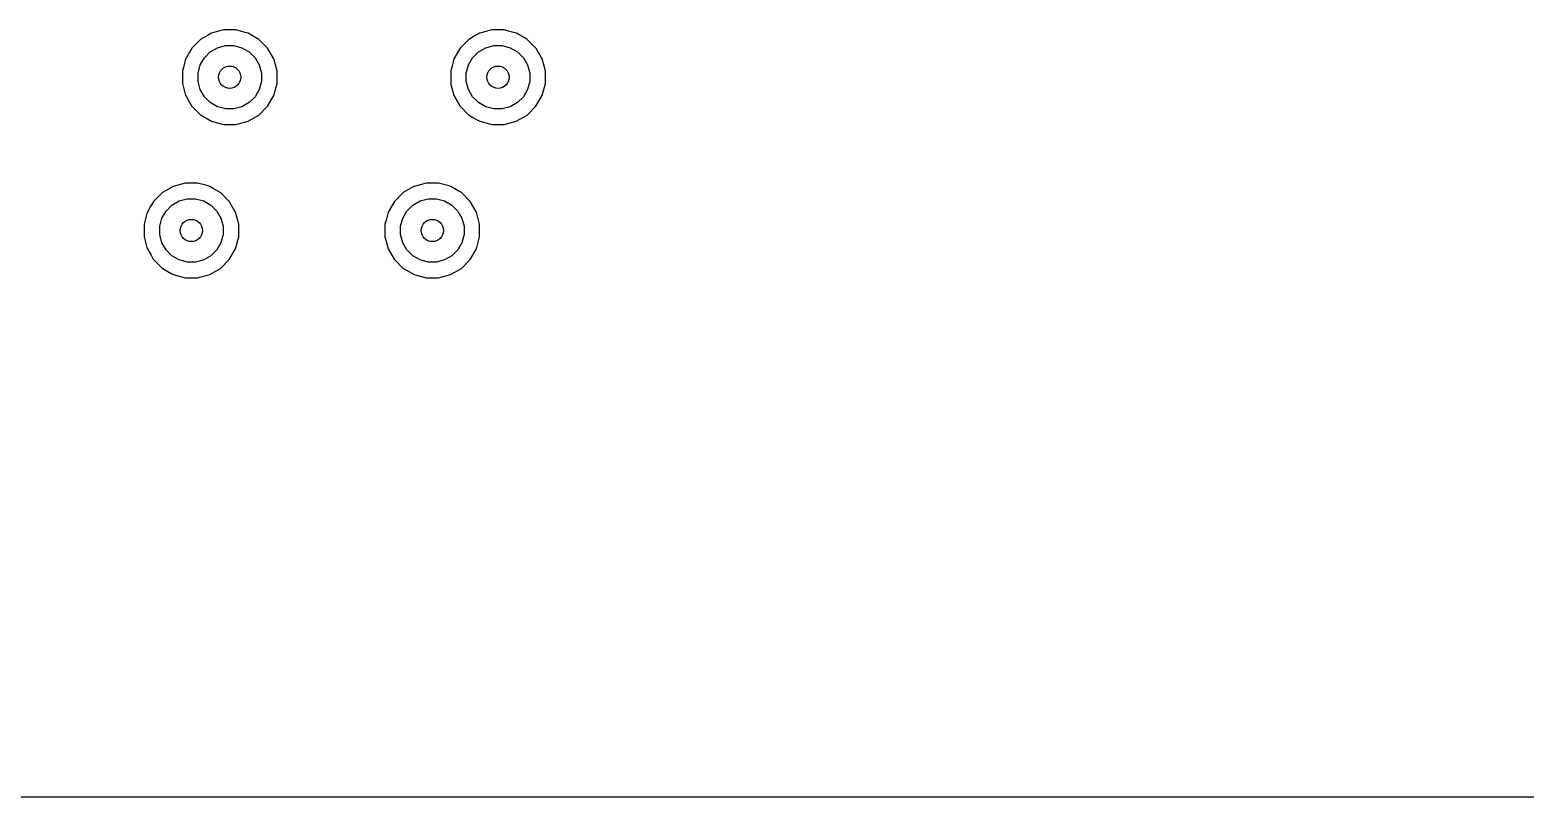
# Model space of a CAD drawing. Header units: inches. Extents: x 5.14 to 7.4, y -4.57 to -3.18.
# Drawn here: x 6.327 to 6.865, y -4.566 to -4.29 of the extents above; entities that cross this region are included whole.
import ezdxf

# ---------------------------------------------------------------- set-up
doc = ezdxf.new("R2010")
doc.units = ezdxf.units.IN
doc.header["$MEASUREMENT"] = 0
doc.layers.add('In2.Cu', color=33, linetype='CONTINUOUS', true_color=0xce7d2c)

msp = doc.modelspace()

# ---------------------------------------------------------------- linework, layer by layer
at = {"layer": 'In2.Cu', "linetype": 'CONTINUOUS'}
for p, q in [((6.39689, -4.28973), (6.39506, -4.29022)), ((6.40137, -4.28973), (6.39689, -4.28973)), ((6.39689, -4.28973), (6.39689, -4.28973)), ((6.40426, -4.29051), (6.40137, -4.28973)), ((6.40137, -4.28973), (6.40137, -4.28973)), ((6.49335, -4.28973), (6.49119, -4.29031)), ((6.49783, -4.28973), (6.49335, -4.28973)), ((6.49335, -4.28973), (6.49335, -4.28973)), ((6.50072, -4.29051), (6.49783, -4.28973)), ((6.49783, -4.28973), (6.49783, -4.28973)), ((6.38868, -4.29313), (6.38552, -4.2963)), ((6.39108, -4.29175), (6.38868, -4.29313)), ((6.38868, -4.29313), (6.38868, -4.29313)), ((6.38868, -4.29313), (6.38868, -4.29313)), ((6.38868, -4.29313), (6.38868, -4.29313)), ((6.39253, -4.29091), (6.39108, -4.29175)), ((6.39256, -4.29089), (6.39253, -4.29091)), ((6.39506, -4.29022), (6.39256, -4.29089)), ((6.39256, -4.29089), (6.39256, -4.29089)), ((6.39473, -4.29613), (6.39763, -4.29535)), ((6.39763, -4.29535), (6.40064, -4.29535)), ((6.40064, -4.29535), (6.40353, -4.29613)), ((6.40518, -4.29075), (6.40426, -4.29051)), ((6.40426, -4.29051), (6.40426, -4.29051)), ((6.4057, -4.29089), (6.40518, -4.29075)), ((6.40571, -4.29089), (6.4057, -4.29089)), ((6.4057, -4.29089), (6.4057, -4.29089)), ((6.40574, -4.29091), (6.40571, -4.29089)), ((6.40816, -4.29231), (6.40574, -4.29091)), ((6.40958, -4.29313), (6.40816, -4.29231)), ((6.41275, -4.2963), (6.40958, -4.29313)), ((6.40958, -4.29313), (6.40958, -4.29313)), ((6.40958, -4.29313), (6.40958, -4.29313)), ((6.40958, -4.29313), (6.40958, -4.29313)), ((6.40958, -4.29313), (6.40958, -4.29313)), ((6.48514, -4.29313), (6.48197, -4.2963)), ((6.48703, -4.29204), (6.48514, -4.29313)), ((6.48514, -4.29313), (6.48514, -4.29313)), ((6.48514, -4.29313), (6.48514, -4.29313)), ((6.48514, -4.29313), (6.48514, -4.29313)), ((6.48899, -4.29091), (6.48703, -4.29204)), ((6.48902, -4.29089), (6.48899, -4.29091)), ((6.49119, -4.29031), (6.48902, -4.29089)), ((6.48902, -4.29089), (6.48902, -4.29089)), ((6.48902, -4.29089), (6.48902, -4.29089)), ((6.48902, -4.29089), (6.48902, -4.29089)), ((6.48902, -4.29089), (6.48902, -4.29089)), ((6.49119, -4.29031), (6.49119, -4.29031)), ((6.49119, -4.29613), (6.49409, -4.29535)), ((6.49409, -4.29535), (6.49709, -4.29535)), ((6.49709, -4.29535), (6.49999, -4.29613)), ((6.50163, -4.29075), (6.50072, -4.29051)), ((6.50072, -4.29051), (6.50072, -4.29051)), ((6.50216, -4.29089), (6.50163, -4.29075)), ((6.50219, -4.29091), (6.50216, -4.29089)), ((6.50216, -4.29089), (6.50216, -4.29089)), ((6.50216, -4.29089), (6.50216, -4.29089)), ((6.50364, -4.29175), (6.50219, -4.29091)), ((6.50591, -4.29306), (6.50364, -4.29175)), ((6.50602, -4.29311), (6.50591, -4.29306)), ((6.50604, -4.29313), (6.50602, -4.29311)), ((6.50921, -4.2963), (6.50604, -4.29313)), ((6.38327, -4.30018), (6.38259, -4.30272)), ((6.3836, -4.29962), (6.38327, -4.30018)), ((6.38327, -4.30018), (6.38327, -4.30018)), ((6.38466, -4.29778), (6.3836, -4.29962)), ((6.3836, -4.29962), (6.3836, -4.29962)), ((6.38551, -4.2963), (6.38466, -4.29778)), ((6.38552, -4.2963), (6.38551, -4.2963)), ((6.38551, -4.2963), (6.38551, -4.2963)), ((6.38551, -4.2963), (6.38551, -4.2963)), ((6.38552, -4.2963), (6.38552, -4.2963)), ((6.38851, -4.30235), (6.39001, -4.29975)), ((6.39001, -4.29975), (6.39213, -4.29763)), ((6.39213, -4.29763), (6.39473, -4.29613)), ((6.40353, -4.29613), (6.40613, -4.29763)), ((6.40613, -4.29763), (6.40826, -4.29975)), ((6.40826, -4.29975), (6.40976, -4.30235)), ((6.41417, -4.29876), (6.41275, -4.2963)), ((6.41275, -4.2963), (6.41275, -4.2963)), ((6.41275, -4.2963), (6.41275, -4.2963)), ((6.41499, -4.30018), (6.41417, -4.29876)), ((6.41417, -4.29876), (6.41417, -4.29876)), ((6.41615, -4.30451), (6.41499, -4.30018)), ((6.47973, -4.30018), (6.47905, -4.30272)), ((6.47975, -4.30015), (6.47973, -4.30018)), ((6.47973, -4.30018), (6.47973, -4.30018)), ((6.48127, -4.29752), (6.47975, -4.30015)), ((6.48197, -4.2963), (6.48127, -4.29752)), ((6.48197, -4.2963), (6.48197, -4.2963)), ((6.48197, -4.2963), (6.48197, -4.2963)), ((6.48197, -4.2963), (6.48197, -4.2963)), ((6.48197, -4.2963), (6.48197, -4.2963)), ((6.48497, -4.30235), (6.48647, -4.29975)), ((6.48647, -4.29975), (6.48859, -4.29763)), ((6.48859, -4.29763), (6.49119, -4.29613)), ((6.49999, -4.29613), (6.50259, -4.29763)), ((6.50259, -4.29763), (6.50471, -4.29975)), ((6.50471, -4.29975), (6.50622, -4.30235)), ((6.50923, -4.29632), (6.50921, -4.2963)), ((6.50928, -4.29643), (6.50923, -4.29632)), ((6.51106, -4.29951), (6.50928, -4.29643)), ((6.51145, -4.30018), (6.51106, -4.29951)), ((6.51261, -4.30451), (6.51145, -4.30018)), ((6.51145, -4.30018), (6.51145, -4.30018)), ((6.51145, -4.30018), (6.51145, -4.30018)), ((6.38259, -4.30272), (6.38211, -4.30451)), ((6.38211, -4.30451), (6.38211, -4.30899)), ((6.38773, -4.30525), (6.38851, -4.30235)), ((6.38773, -4.30825), (6.38773, -4.30525)), ((6.40976, -4.30235), (6.41054, -4.30525)), ((6.41054, -4.30525), (6.41054, -4.30825)), ((6.41615, -4.30899), (6.41615, -4.30451)), ((6.41615, -4.30451), (6.41615, -4.30451)), ((6.47905, -4.30272), (6.47857, -4.30451)), ((6.47857, -4.30451), (6.47857, -4.30899)), ((6.47857, -4.30451), (6.47857, -4.30451)), ((6.47905, -4.30272), (6.47905, -4.30272)), ((6.48419, -4.30525), (6.48497, -4.30235)), ((6.48419, -4.30825), (6.48419, -4.30525)), ((6.50622, -4.30235), (6.50699, -4.30525)), ((6.50699, -4.30525), (6.50699, -4.30825)), ((6.51261, -4.30899), (6.51261, -4.30451)), ((6.38211, -4.30899), (6.38289, -4.31188)), ((6.38851, -4.31115), (6.38773, -4.30825)), ((6.39001, -4.31375), (6.38851, -4.31115)), ((6.40976, -4.31115), (6.40826, -4.31375)), ((6.41054, -4.30825), (6.40976, -4.31115)), ((6.41499, -4.31332), (6.41615, -4.30899)), ((6.47857, -4.30899), (6.47865, -4.3093)), ((6.47865, -4.3093), (6.47866, -4.30933)), ((6.47866, -4.30933), (6.47866, -4.30933)), ((6.47866, -4.30933), (6.47866, -4.30933)), ((6.47866, -4.30933), (6.47973, -4.31332)), ((6.48497, -4.31115), (6.48419, -4.30825)), ((6.48647, -4.31375), (6.48497, -4.31115)), ((6.50622, -4.31115), (6.50471, -4.31375)), ((6.50699, -4.30825), (6.50622, -4.31115)), ((6.51145, -4.31332), (6.51261, -4.30899)), ((6.38289, -4.31188), (6.38327, -4.31332)), ((6.38327, -4.31332), (6.38327, -4.31332)), ((6.38327, -4.31332), (6.38328, -4.31332)), ((6.38328, -4.31332), (6.38329, -4.31336)), ((6.38329, -4.31336), (6.38544, -4.31708)), ((6.39213, -4.31588), (6.39001, -4.31375)), ((6.39473, -4.31738), (6.39213, -4.31588)), ((6.40613, -4.31588), (6.40353, -4.31738)), ((6.40826, -4.31375), (6.40613, -4.31588)), ((6.41275, -4.3172), (6.41499, -4.31332)), ((6.47973, -4.31332), (6.47973, -4.31332)), ((6.47973, -4.31332), (6.47975, -4.31335)), ((6.47975, -4.31335), (6.48055, -4.31474)), ((6.48055, -4.31474), (6.4819, -4.31708)), ((6.48859, -4.31588), (6.48647, -4.31375)), ((6.49119, -4.31738), (6.48859, -4.31588)), ((6.50259, -4.31588), (6.49999, -4.31738)), ((6.50471, -4.31375), (6.50259, -4.31588)), ((6.50921, -4.3172), (6.51145, -4.31332)), ((6.38544, -4.31708), (6.3855, -4.31718)), ((6.3855, -4.31718), (6.38551, -4.3172)), ((6.38551, -4.3172), (6.38869, -4.32037)), ((6.38869, -4.32037), (6.38871, -4.32039)), ((6.38871, -4.32039), (6.38881, -4.32044)), ((6.38881, -4.32044), (6.39256, -4.32261)), ((6.39763, -4.31815), (6.39473, -4.31738)), ((6.40064, -4.31815), (6.39763, -4.31815)), ((6.40353, -4.31738), (6.40064, -4.31815)), ((6.4057, -4.32261), (6.40958, -4.32037)), ((6.40958, -4.32037), (6.41275, -4.3172)), ((6.4819, -4.31708), (6.48195, -4.31718)), ((6.48195, -4.31718), (6.48197, -4.3172)), ((6.48197, -4.3172), (6.48514, -4.32037)), ((6.48514, -4.32037), (6.48516, -4.32039)), ((6.48516, -4.32039), (6.48527, -4.32044)), ((6.48527, -4.32044), (6.48656, -4.32119)), ((6.48656, -4.32119), (6.48786, -4.32194)), ((6.48786, -4.32194), (6.48786, -4.32194)), ((6.48786, -4.32194), (6.48902, -4.32261)), ((6.49409, -4.31815), (6.49119, -4.31738)), ((6.49709, -4.31815), (6.49409, -4.31815)), ((6.49999, -4.31738), (6.49709, -4.31815)), ((6.50216, -4.32261), (6.50604, -4.32037)), ((6.50604, -4.32037), (6.50921, -4.3172)), ((6.39256, -4.32261), (6.39256, -4.32261)), ((6.39256, -4.32261), (6.39256, -4.32261)), ((6.39256, -4.32261), (6.39689, -4.32377)), ((6.39689, -4.32377), (6.39689, -4.32377)), ((6.39689, -4.32377), (6.40137, -4.32377)), ((6.40137, -4.32377), (6.4057, -4.32261)), ((6.40137, -4.32377), (6.40137, -4.32377)), ((6.48902, -4.32261), (6.49335, -4.32377)), ((6.49335, -4.32377), (6.49335, -4.32377)), ((6.49335, -4.32377), (6.49783, -4.32377)), ((6.49783, -4.32377), (6.50216, -4.32261)), ((6.49783, -4.32377), (6.49783, -4.32377)), ((6.3749, -4.34825), (6.37174, -4.35142)), ((6.37754, -4.34673), (6.3749, -4.34825)), ((6.3749, -4.34825), (6.3749, -4.34825)), ((6.3749, -4.34825), (6.3749, -4.34825)), ((6.37875, -4.34603), (6.37754, -4.34673)), ((6.37878, -4.34601), (6.37875, -4.34603)), ((6.37878, -4.34601), (6.37878, -4.34601)), ((6.38095, -4.34543), (6.37878, -4.34601)), ((6.37878, -4.34601), (6.37878, -4.34601)), ((6.37878, -4.34601), (6.37878, -4.34601)), ((6.37878, -4.34601), (6.37878, -4.34601)), ((6.38311, -4.34485), (6.38095, -4.34543)), ((6.38095, -4.34543), (6.38095, -4.34543)), ((6.3876, -4.34485), (6.38311, -4.34485)), ((6.38311, -4.34485), (6.38311, -4.34485)), ((6.39048, -4.34562), (6.3876, -4.34485)), ((6.3876, -4.34485), (6.3876, -4.34485)), ((6.3914, -4.34587), (6.39048, -4.34562)), ((6.39048, -4.34562), (6.39048, -4.34562)), ((6.39192, -4.34601), (6.3914, -4.34587)), ((6.39193, -4.34601), (6.39192, -4.34601)), ((6.39192, -4.34601), (6.39192, -4.34601)), ((6.39196, -4.34603), (6.39193, -4.34601)), ((6.39317, -4.34673), (6.39196, -4.34603)), ((6.39568, -4.34818), (6.39317, -4.34673)), ((6.39578, -4.34823), (6.39568, -4.34818)), ((6.3958, -4.34825), (6.39578, -4.34823)), ((6.39898, -4.35142), (6.3958, -4.34825)), ((6.46152, -4.34825), (6.45835, -4.35142)), ((6.46341, -4.34716), (6.46152, -4.34825)), ((6.46152, -4.34825), (6.46152, -4.34825)), ((6.46152, -4.34825), (6.46152, -4.34825)), ((6.46152, -4.34825), (6.46152, -4.34825)), ((6.46536, -4.34603), (6.46341, -4.34716)), ((6.4654, -4.34601), (6.46536, -4.34603)), ((6.46756, -4.34543), (6.4654, -4.34601)), ((6.4654, -4.34601), (6.4654, -4.34601)), ((6.4654, -4.34601), (6.4654, -4.34601)), ((6.4654, -4.34601), (6.4654, -4.34601)), ((6.4654, -4.34601), (6.4654, -4.34601)), ((6.46973, -4.34485), (6.46756, -4.34543)), ((6.46756, -4.34543), (6.46756, -4.34543)), ((6.47421, -4.34485), (6.46973, -4.34485)), ((6.46973, -4.34485), (6.46973, -4.34485)), ((6.4771, -4.34562), (6.47421, -4.34485)), ((6.47421, -4.34485), (6.47421, -4.34485)), ((6.47801, -4.34587), (6.4771, -4.34562)), ((6.4771, -4.34562), (6.4771, -4.34562)), ((6.47854, -4.34601), (6.47801, -4.34587)), ((6.47857, -4.34603), (6.47854, -4.34601)), ((6.47854, -4.34601), (6.47854, -4.34601)), ((6.47854, -4.34601), (6.47854, -4.34601)), ((6.48127, -4.34759), (6.47857, -4.34603)), ((6.48242, -4.34825), (6.48127, -4.34759)), ((6.48559, -4.35142), (6.48242, -4.34825)), ((6.48242, -4.34825), (6.48242, -4.34825)), ((6.48242, -4.34825), (6.48242, -4.34825)), ((6.48242, -4.34825), (6.48242, -4.34825)), ((6.48242, -4.34825), (6.48242, -4.34825)), ((6.37065, -4.3533), (6.36951, -4.35527)), ((6.37174, -4.35142), (6.37065, -4.3533)), ((6.37174, -4.35142), (6.37174, -4.35142)), ((6.37174, -4.35142), (6.37174, -4.35142)), ((6.37174, -4.35142), (6.37174, -4.35142)), ((6.37174, -4.35142), (6.37174, -4.35142)), ((6.37623, -4.35487), (6.37835, -4.35275)), ((6.37835, -4.35275), (6.38095, -4.35125)), ((6.38095, -4.35125), (6.38385, -4.35047)), ((6.38385, -4.35047), (6.38686, -4.35047)), ((6.38686, -4.35047), (6.38976, -4.35125)), ((6.38976, -4.35125), (6.39236, -4.35275)), ((6.39236, -4.35275), (6.39448, -4.35487)), ((6.39899, -4.35144), (6.39898, -4.35142)), ((6.39905, -4.35155), (6.39899, -4.35144)), ((6.40062, -4.35427), (6.39905, -4.35155)), ((6.40121, -4.3553), (6.40062, -4.35427)), ((6.40062, -4.35427), (6.40062, -4.35427)), ((6.45726, -4.3533), (6.45643, -4.35474)), ((6.45835, -4.35142), (6.45726, -4.3533)), ((6.45835, -4.35142), (6.45835, -4.35142)), ((6.45835, -4.35142), (6.45835, -4.35142)), ((6.45835, -4.35142), (6.45835, -4.35142)), ((6.45835, -4.35142), (6.45835, -4.35142)), ((6.46285, -4.35487), (6.46497, -4.35275)), ((6.46497, -4.35275), (6.46757, -4.35125)), ((6.46757, -4.35125), (6.47047, -4.35047)), ((6.47047, -4.35047), (6.47347, -4.35047)), ((6.47347, -4.35047), (6.47637, -4.35125)), ((6.47637, -4.35125), (6.47897, -4.35275)), ((6.47897, -4.35275), (6.48109, -4.35487)), ((6.48723, -4.35427), (6.48559, -4.35142)), ((6.48559, -4.35142), (6.48559, -4.35142)), ((6.48559, -4.35142), (6.48559, -4.35142)), ((6.48559, -4.35142), (6.48559, -4.35142)), ((6.48783, -4.3553), (6.48723, -4.35427)), ((6.36872, -4.35819), (6.36833, -4.35963)), ((6.36833, -4.35963), (6.36833, -4.36411)), ((6.36949, -4.3553), (6.36872, -4.35819)), ((6.36872, -4.35819), (6.36872, -4.35819)), ((6.36872, -4.35819), (6.36872, -4.35819)), ((6.3695, -4.3553), (6.36949, -4.3553)), ((6.36949, -4.3553), (6.36949, -4.3553)), ((6.36951, -4.35527), (6.3695, -4.3553)), ((6.37395, -4.36037), (6.37473, -4.35747)), ((6.37473, -4.35747), (6.37623, -4.35487)), ((6.39448, -4.35487), (6.39598, -4.35747)), ((6.39598, -4.35747), (6.39676, -4.36037)), ((6.40237, -4.35963), (6.40121, -4.3553)), ((6.40237, -4.36411), (6.40237, -4.35963)), ((6.40237, -4.35963), (6.40237, -4.35963)), ((6.45534, -4.35819), (6.45495, -4.35963)), ((6.45495, -4.35963), (6.45495, -4.35999)), ((6.45611, -4.3553), (6.45534, -4.35819)), ((6.45643, -4.35474), (6.45611, -4.3553)), ((6.45611, -4.3553), (6.45611, -4.3553)), ((6.45643, -4.35474), (6.45643, -4.35474)), ((6.46057, -4.36037), (6.46134, -4.35747)), ((6.46134, -4.35747), (6.46285, -4.35487)), ((6.48109, -4.35487), (6.48259, -4.35747)), ((6.48259, -4.35747), (6.48337, -4.36037)), ((6.48899, -4.35963), (6.48783, -4.3553)), ((6.48899, -4.36411), (6.48899, -4.35963)), ((6.36833, -4.36411), (6.36911, -4.367)), ((6.37395, -4.36337), (6.37395, -4.36037)), ((6.37473, -4.36627), (6.37395, -4.36337)), ((6.39676, -4.36337), (6.39598, -4.36627)), ((6.39676, -4.36037), (6.39676, -4.36337)), ((6.40121, -4.36844), (6.40237, -4.36411)), ((6.45495, -4.35999), (6.45495, -4.36411)), ((6.45495, -4.36411), (6.45572, -4.367)), ((6.46057, -4.36337), (6.46057, -4.36037)), ((6.46134, -4.36627), (6.46057, -4.36337)), ((6.48337, -4.36337), (6.48259, -4.36627)), ((6.48337, -4.36037), (6.48337, -4.36337)), ((6.48783, -4.36844), (6.48899, -4.36411)), ((6.36911, -4.367), (6.36949, -4.36844)), ((6.36949, -4.36844), (6.3695, -4.36844)), ((6.3695, -4.36844), (6.36951, -4.36847)), ((6.36951, -4.36847), (6.37086, -4.3708)), ((6.37623, -4.36887), (6.37473, -4.36627)), ((6.37835, -4.37099), (6.37623, -4.36887)), ((6.39448, -4.36887), (6.39236, -4.37099)), ((6.39598, -4.36627), (6.39448, -4.36887)), ((6.39897, -4.37232), (6.40121, -4.36844)), ((6.45572, -4.367), (6.45576, -4.36714)), ((6.45576, -4.36714), (6.45611, -4.36844)), ((6.45611, -4.36844), (6.45611, -4.36844)), ((6.45611, -4.36844), (6.45611, -4.36844)), ((6.45611, -4.36844), (6.45613, -4.36847)), ((6.45613, -4.36847), (6.45828, -4.37219)), ((6.46285, -4.36887), (6.46134, -4.36627)), ((6.46497, -4.37099), (6.46285, -4.36887)), ((6.48109, -4.36887), (6.47897, -4.37099)), ((6.48259, -4.36627), (6.48109, -4.36887)), ((6.48559, -4.37232), (6.48783, -4.36844)), ((6.37086, -4.3708), (6.37166, -4.37219)), ((6.37166, -4.37219), (6.37172, -4.3723)), ((6.37172, -4.3723), (6.37173, -4.37232)), ((6.37173, -4.37232), (6.37491, -4.37549)), ((6.37491, -4.37549), (6.37493, -4.37551)), ((6.37493, -4.37551), (6.37503, -4.37556)), ((6.37503, -4.37556), (6.37808, -4.37732)), ((6.38095, -4.37249), (6.37835, -4.37099)), ((6.38385, -4.37327), (6.38095, -4.37249)), ((6.38686, -4.37327), (6.38385, -4.37327)), ((6.38976, -4.37249), (6.38686, -4.37327)), ((6.39236, -4.37099), (6.38976, -4.37249)), ((6.39192, -4.37773), (6.3958, -4.37549)), ((6.3958, -4.37549), (6.39897, -4.37232)), ((6.45828, -4.37219), (6.45833, -4.3723)), ((6.45833, -4.3723), (6.45835, -4.37232)), ((6.45835, -4.37232), (6.46152, -4.37549)), ((6.46152, -4.37549), (6.46154, -4.37551)), ((6.46154, -4.37551), (6.46164, -4.37556)), ((6.46164, -4.37556), (6.4654, -4.37773)), ((6.46757, -4.37249), (6.46497, -4.37099)), ((6.47047, -4.37327), (6.46757, -4.37249)), ((6.47347, -4.37327), (6.47047, -4.37327)), ((6.47637, -4.37249), (6.47347, -4.37327)), ((6.47897, -4.37099), (6.47637, -4.37249)), ((6.47854, -4.37773), (6.48242, -4.37549)), ((6.48242, -4.37549), (6.48559, -4.37232)), ((6.37808, -4.37732), (6.37878, -4.37773)), ((6.37878, -4.37773), (6.37878, -4.37773)), ((6.37878, -4.37773), (6.38311, -4.37889)), ((6.38311, -4.37889), (6.38311, -4.37889)), ((6.38311, -4.37889), (6.3876, -4.37889)), ((6.3876, -4.37889), (6.39192, -4.37773)), ((6.3876, -4.37889), (6.3876, -4.37889)), ((6.4654, -4.37773), (6.4654, -4.37773)), ((6.4654, -4.37773), (6.4654, -4.37773)), ((6.4654, -4.37773), (6.46973, -4.37889)), ((6.46973, -4.37889), (6.46973, -4.37889)), ((6.46973, -4.37889), (6.47421, -4.37889)), ((6.47421, -4.37889), (6.47854, -4.37773)), ((6.47421, -4.37889), (6.47421, -4.37889)), ((7.16054, -4.56566), (5.1462, -4.56566))]:
    msp.add_line(p, q, dxfattribs=at)
at = {"layer": 'In2.Cu'}
for centre in [(6.39913, -4.30675), (6.49559, -4.30675), (6.38535, -4.36187), (6.47197, -4.36187)]:
    msp.add_circle(centre, 0.004, dxfattribs=at)

doc.saveas('drawing.dxf')
